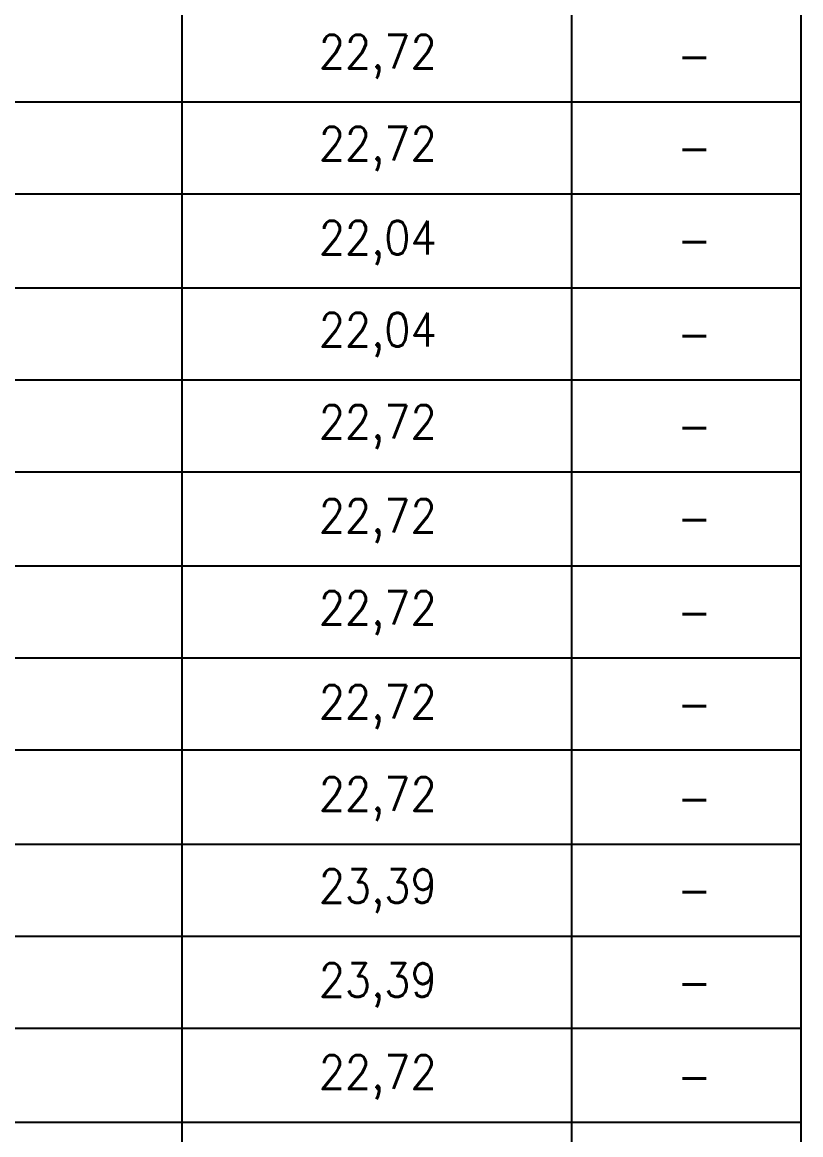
# Model space of a CAD drawing. Header units: millimetres. Extents: x 0 to 420, y 0 to 297.
# Drawn here: x 60.86 to 77.68, y 125.58 to 149.63 of the extents above; entities that cross this region are included whole.
import ezdxf

# ---------------------------------------------------------------- set-up
doc = ezdxf.new("R2010")
doc.units = ezdxf.units.MM
doc.layers.get('0').update_dxf_attribs({"linetype": 'CONTINUOUS'})
doc.styles.get("Standard").update_dxf_attribs({"font": 'STANDARD'})

msp = doc.modelspace()

# ---------------------------------------------------------------- linework, layer by layer
at = {"color": 0, "true_color": 0x000007}
for points in [[(64.304335, 246.422332), (64.304335, 39.708667)], [(72.728668, 246.422332), (72.728668, 39.708667)], [(77.681668, 246.422332), (77.681668, 39.708667)], [(28.913668, 147.912666), (77.681668, 147.912666)], [(28.913668, 145.922999), (77.681668, 145.922999)], [(28.913668, 143.890999), (77.681668, 143.890999)], [(28.913668, 141.901333), (77.681668, 141.901333)], [(28.913668, 139.911666), (77.681668, 139.911666)], [(28.913668, 137.879666), (77.681668, 137.879666)], [(28.913668, 135.889999), (77.681668, 135.889999)], [(28.913668, 133.900333), (77.681668, 133.900333)], [(28.913668, 131.868333), (77.681668, 131.868333)], [(28.913668, 129.878666), (77.681668, 129.878666)], [(28.913668, 127.888999), (77.681668, 127.888999)], [(28.913668, 125.856999), (77.681668, 125.856999)]]:
    msp.add_lwpolyline(points, dxfattribs=at)

# ---------------------------------------------------------------- texts
at = {"color": 0, "true_color": 0x0000fb, "char_height": 0.724708, "attachment_point": 1}
for s, insert, width in [('22,72', (67.267668, 149.35704), 2.29490876), ('-', (75.014672, 149.272377), 0.32209244), ('22,72', (67.267668, 147.367377), 2.29490876), ('-', (75.014672, 147.282705), 0.32209244), ('22,04', (67.267668, 145.335373), 2.37543178), ('-', (75.014672, 145.293041), 0.32209244), ('22,04', (67.267668, 143.34571), 2.37543178), ('-', (75.014672, 143.261038), 0.32209244), ('22,72', (67.267668, 141.356038), 2.29490876), ('-', (75.014672, 141.271375), 0.32209244), ('22,72', (67.267668, 139.324043), 2.29490876), ('-', (75.014672, 139.281712), 0.32209244), ('22,72', (67.267668, 137.334371), 2.29490876), ('-', (75.014672, 137.249708), 0.32209244), ('22,72', (67.267668, 135.302368), 2.29490876), ('-', (75.014672, 135.260045), 0.32209244), ('22,72', (67.267668, 133.312705), 2.29490876), ('-', (75.014672, 133.228041), 0.32209244), ('23,39', (67.267668, 131.323041), 2.29490876), ('-', (75.014672, 131.238378), 0.32209244), ('23,39', (67.267668, 129.291038), 2.29490876), ('-', (75.014672, 129.248715), 0.32209244), ('22,72', (67.267668, 127.301375), 2.29490876), ('-', (75.014672, 127.216712), 0.32209244)]:
    msp.add_mtext(s, dxfattribs=dict(at, insert=insert, width=width))

doc.saveas('drawing.dxf')
